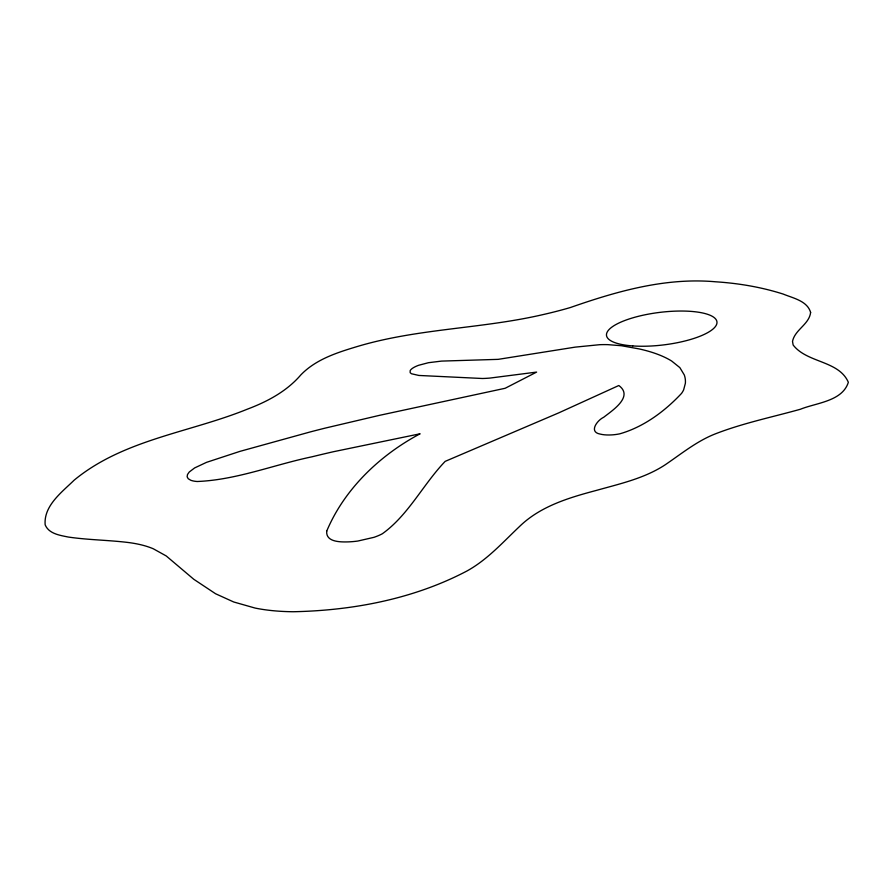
<?xml version="1.0" encoding="UTF-8"?>
<svg xmlns="http://www.w3.org/2000/svg" width="893" height="893" viewBox="0 0 893 893"><rect width="100%" height="100%" fill="white"/><g stroke="black" fill="none" stroke-linecap="round" stroke-linejoin="round"><path stroke-width="1.34" d="M326.715 531.134C325.666 542.23 340.646 542.096 348.237 541.884A39.56 15.181 -11.2 0 0 357.803 541.046L373.921 537.34A30.038 11.598 -11.2 0 0 382.349 533.757C408.447 515.082 423.092 484.374 445.172 461.368L558.694 412.89L618.816 385.508C633.93 396.57 612.386 410.456 603.657 417.299C597.328 420.19 588.454 431.966 600.063 434.054A20.159 7.066 -7.3 0 0 611.917 434.891A19.613 6.876 -7.3 0 0 619.798 433.819C643.641 427.033 664.749 411.338 681.538 393.4A111.123 36.591 -7.9 0 0 683.647 389.839L685.366 383.309A183.846 60.3 -8.8 0 0 684.284 374.937L679.852 367.615L671.703 361.062A183.824 60.534 -8.8 0 0 657.482 354.231A174.883 57.431 -8.7 0 0 639.321 348.951L621.495 345.736L607.798 344.642A52.665 16.308 -7.8 0 0 599.627 344.698L575.204 347.131L498.171 359.354L441.577 361.096L428.461 362.703L418.661 365.282A20.093 6.028 -9.6 0 0 413.626 367.57A20.472 6.151 -9.6 0 0 410.166 370.662L410.166 372.682L411.483 373.754L418.862 375.451L482.421 378.498A45.744 13.875 -8.8 0 0 489.956 378.074L536.626 372.091L505.148 388.276L379.38 415.368L324.94 428.171A880.431 471.359 -9.8 0 0 310.317 431.911L239.949 451.367L206.54 462.34L194.629 467.932L189.26 472.006L187.485 474.529L187.139 476.806L188.233 478.737L190.756 480.244A26.433 8.74 -12.6 0 0 197.174 481.506C236.455 479.954 273.716 464.806 311.914 456.814A896.773 507.09 -11.4 0 1 333.167 451.78L420.112 433.786C380.016 455.073 344.385 488.973 326.715 531.134M810.621 312.427C809.237 324.427 794.837 329.673 792.515 341.405L793.14 344.999C807.038 363.105 838.84 360.392 848.35 382.282C842.367 401.404 816.358 402.765 800.374 409.262C772.032 417.165 743.065 423.126 715.572 433.775C696.875 441.03 681.337 453.878 664.905 464.985C644.3 478.425 619.943 483.794 596.569 490.357C568.986 497.691 540.22 506.197 519.291 526.725C502.703 542.442 487.21 559.833 466.95 570.995C413.794 598.957 352.947 610.522 293.272 611.738A142.534 56.315 -11.5 0 1 255.108 608.066L233.709 601.982L215.57 593.745L193.792 579.289L166.221 555.948L153.339 548.804A148.863 54.73 -16.2 0 0 125.846 542.218C106.691 540.042 87.347 539.852 68.259 537.039C59.842 535.298 48.881 533.847 45.152 524.816C43.612 505.684 61.829 492.255 74.13 480.188C123.48 439.434 189.651 432.614 247.316 409.184C267.297 401.66 286.731 391.357 300.818 374.926C315.921 359.232 337.353 352.501 357.658 346.406C417.879 328.434 481.461 328.836 542.453 314.727A143.07 36.68 -8.7 0 0 570.381 307.527C616.985 291.241 665.598 277.332 715.55 281.786C738.489 283.26 761.349 287.099 783.273 294.098C793.04 298.15 807.283 300.841 810.621 312.427M632.769 345.926A55.645 16.375 -7 0 0 716.956 322.942A55.645 16.375 -7 0 0 635.403 317.093A55.645 16.375 -7 0 0 632.769 345.926"/></g></svg>
